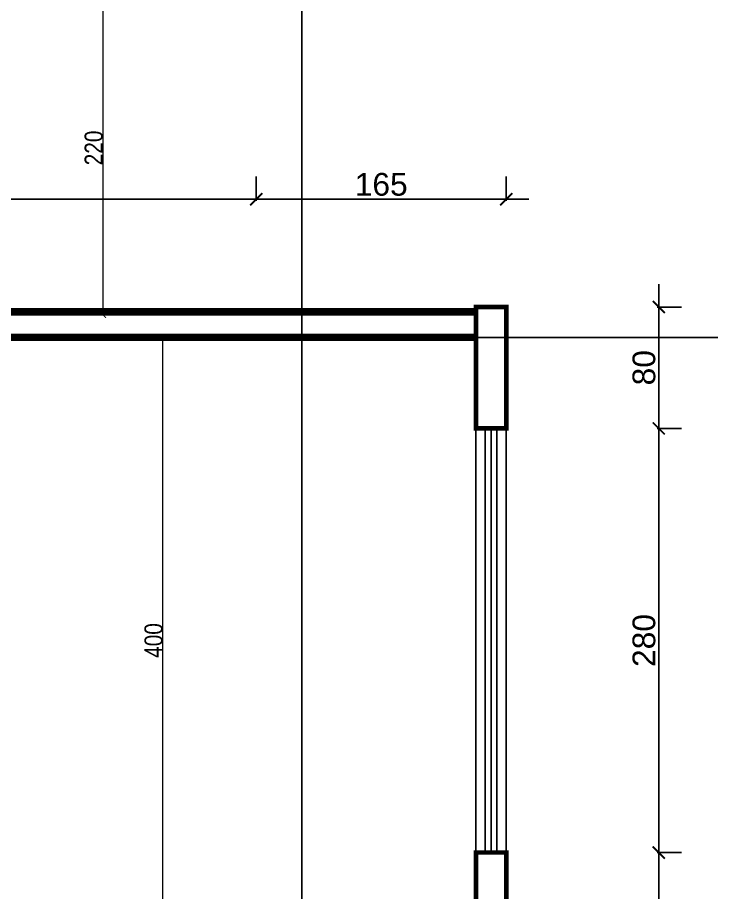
# Model space of a CAD drawing. Extents: x 250879 to 348495, y -51522 to -9360.
# Drawn here: x 303463 to 303921, y -20659 to -20082 of the extents above; entities that cross this region are included whole.
import ezdxf

# ---------------------------------------------------------------- set-up
doc = ezdxf.new("R2010")
doc.units = 0
doc.layers.get('0').update_dxf_attribs({"linetype": 'CONTINUOUS'})
doc.layers.get('DEFPOINTS').update_dxf_attribs({"color": 9, "linetype": 'CONTINUOUS'})
for name, color, linetype in [('AXIS', 1, 'CONTINUOUS'), ('FURNITURE', 4, 'CONTINUOUS'), ('WALL', 7, 'CONTINUOUS'), ('WALL1', 2, 'CONTINUOUS')]:
    doc.layers.add(name, color=color, linetype=linetype)
doc.layers.add('dimention', color=151, linetype='CONTINUOUS', lineweight=13)
doc.styles.get("Standard").update_dxf_attribs({"font": 'sanss___.ttf', "height": 15})
doc.styles.add('yon', font='ARIALN.TTF')
doc.dimstyles.new('CM', dxfattribs={"dimscale": 0, "dimtxt": 12, "dimasz": 0.4, "dimexe": 50, "dimexo": 1000, "dimgap": 0.03, "dimtad": 1, "dimdec": 0, "dimzin": 0, "dimdsep": 46, "dimtxsty": 'yon', "dimblk": 'Ar thick3', "dimcen": 3, "dimdle": 8, "dimse1": 1, "dimse2": 1, "dimclrd": 8, "dimclre": 8, "dimclrt": 30, "dimadec": 0, "dimazin": 0, "dimtfac": 1, "dimtdec": 0, "dimtix": 1, "dimtmove": 1, "dimatfit": 3, "dimfxl": 50, "dimtolj": 1, "dimtzin": 0, "dimlwd": 9, "dimarcsym": 0})
doc.dimstyles.new('STANDARD$0', dxfattribs={"dimscale": 0, "dimtxt": 12, "dimasz": 8, "dimexe": 15, "dimexo": 0.0625, "dimgap": 2, "dimtad": 1, "dimdec": 0, "dimzin": 0, "dimdsep": 46, "dimtxsty": 'Standard', "dimblk1": 'ARCHTICK', "dimblk2": 'ARCHTICK', "dimsah": 1, "dimcen": 0.09, "dimdle": 15, "dimclrd": 3, "dimclre": 3, "dimclrt": 3, "dimazin": 0, "dimtfac": 1, "dimtdec": 0, "dimtofl": 0, "dimtmove": 1, "dimatfit": 3, "dimldrblk": 'ARCHTICK', "dimfxl": 1.0455, "dimfxlon": 1, "dimtolj": 1, "dimtzin": 0, "dimarcsym": 0})

# ---------------------------------------------------------------- blocks, each defined once
blk = doc.blocks.new('AXISG')
at = {"layer": 'AXIS'}
blk.add_line((305609.19, -20292.83), (307936.9, -20292.83), dxfattribs=at)
blk = doc.blocks.new('_ARCHTICK')
at = {"color": 0, "linetype": 'ByBlock', "const_width": 0.15}
blk.add_lwpolyline([(-0.5, -0.5), (0.5, 0.5)], dxfattribs=at)
blk = doc.blocks.new('*D529')
at = {"layer": 'DEFPOINTS', "color": 0, "linetype": 'Continuous', "transparency": 16777216}
for p in [(303785.63, -20632.83), (303886.37, -20632.83), (303779.45, -20752.83)]:
    blk.add_point(p, dxfattribs=at)
at = {"layer": 'WALL', "color": 3, "linetype": 'Continuous', "lineweight": -2, "transparency": 16777216}
for p, q in [((303886.37, -20767.83), (303886.37, -20617.83)), ((303885.32, -20632.83), (303901.37, -20632.83)), ((303885.32, -20752.83), (303901.37, -20752.83))]:
    blk.add_line(p, q, dxfattribs=at)
at = {"layer": 'WALL', "color": 3, "linetype": 'Continuous', "lineweight": -2, "transparency": 16777216, "xscale": 8, "yscale": 8, "zscale": 8}
for p, rotation in [((303886.37, -20632.83), 90), ((303886.37, -20752.83), 270)]:
    blk.add_blockref('_ARCHTICK', p, dxfattribs=dict(at, rotation=rotation))
at = {"layer": 'WALL', "color": 3, "linetype": 'Continuous', "transparency": 16777216, "insert": (303876.64, -20692.83), "char_height": 15, "attachment_point": 5, "rotation": 90}
blk.add_mtext('\\A1;120', dxfattribs=at)
blk = doc.blocks.new('*D530')
at = {"layer": 'DEFPOINTS', "color": 0, "linetype": 'Continuous', "transparency": 16777216}
for p in [(303785.63, -20352.83), (303886.37, -20352.83), (303785.63, -20632.83)]:
    blk.add_point(p, dxfattribs=at)
at = {"layer": 'WALL', "color": 3, "linetype": 'Continuous', "lineweight": -2, "transparency": 16777216}
for p, q in [((303886.37, -20647.83), (303886.37, -20337.83)), ((303885.32, -20352.83), (303901.37, -20352.83)), ((303885.32, -20632.83), (303901.37, -20632.83))]:
    blk.add_line(p, q, dxfattribs=at)
at = {"layer": 'WALL', "color": 3, "linetype": 'Continuous', "lineweight": -2, "transparency": 16777216, "xscale": 8, "yscale": 8, "zscale": 8}
for p, rotation in [((303886.37, -20352.83), 90), ((303886.37, -20632.83), 270)]:
    blk.add_blockref('_ARCHTICK', p, dxfattribs=dict(at, rotation=rotation))
at = {"layer": 'WALL', "color": 3, "linetype": 'Continuous', "transparency": 16777216, "insert": (303876.64, -20492.83), "char_height": 15, "attachment_point": 5, "rotation": 90}
blk.add_mtext('\\A1;280', dxfattribs=at)
blk = doc.blocks.new('*D531')
at = {"layer": 'DEFPOINTS', "color": 0, "linetype": 'Continuous', "transparency": 16777216}
for p in [(303785.63, -20272.67), (303886.37, -20272.67), (303785.63, -20352.83)]:
    blk.add_point(p, dxfattribs=at)
at = {"layer": 'WALL', "color": 3, "linetype": 'Continuous', "lineweight": -2, "transparency": 16777216}
for p, q in [((303886.37, -20367.83), (303886.37, -20257.67)), ((303885.32, -20272.67), (303901.37, -20272.67)), ((303885.32, -20352.83), (303901.37, -20352.83))]:
    blk.add_line(p, q, dxfattribs=at)
at = {"layer": 'WALL', "color": 3, "linetype": 'Continuous', "lineweight": -2, "transparency": 16777216, "xscale": 8, "yscale": 8, "zscale": 8}
for p, rotation in [((303886.37, -20272.67), 90), ((303886.37, -20352.83), 270)]:
    blk.add_blockref('_ARCHTICK', p, dxfattribs=dict(at, rotation=rotation))
at = {"layer": 'WALL', "color": 3, "linetype": 'Continuous', "transparency": 16777216, "insert": (303876.64, -20312.75), "char_height": 15, "attachment_point": 5, "rotation": 90}
blk.add_mtext('\\A1;80', dxfattribs=at)
blk = doc.blocks.new('*D537')
at = {"layer": 'DEFPOINTS', "color": 0, "linetype": 'Continuous', "transparency": 16777216}
for p in [(303620.5, -20201.51), (303220.81, -20207.73), (303620.5, -20275.94)]:
    blk.add_point(p, dxfattribs=at)
at = {"layer": 'WALL', "color": 3, "linetype": 'Continuous', "lineweight": -2, "transparency": 16777216}
for p, q in [((303220.81, -20202.55), (303220.81, -20186.51)), ((303620.5, -20202.55), (303620.5, -20186.51)), ((303205.81, -20201.51), (303635.5, -20201.51))]:
    blk.add_line(p, q, dxfattribs=at)
at = {"layer": 'WALL', "color": 3, "linetype": 'Continuous', "lineweight": -2, "transparency": 16777216, "xscale": 8, "yscale": 8, "zscale": 8, "rotation": 180}
blk.add_blockref('_ARCHTICK', (303220.81, -20201.51), dxfattribs=at)
at = {"layer": 'WALL', "color": 3, "linetype": 'Continuous', "lineweight": -2, "transparency": 16777216, "xscale": 8, "yscale": 8, "zscale": 8}
blk.add_blockref('_ARCHTICK', (303620.5, -20201.51), dxfattribs=at)
at = {"layer": 'WALL', "color": 3, "linetype": 'Continuous', "transparency": 16777216, "insert": (303420.65, -20191.78), "char_height": 15, "attachment_point": 5}
blk.add_mtext('\\A1;400', dxfattribs=at)
blk = doc.blocks.new('*D538')
at = {"layer": 'DEFPOINTS', "color": 0, "linetype": 'Continuous', "transparency": 16777216}
for p in [(303785.63, -20201.51), (303620.5, -20275.94), (303785.63, -20272.67)]:
    blk.add_point(p, dxfattribs=at)
at = {"layer": 'WALL', "color": 3, "linetype": 'Continuous', "lineweight": -2, "transparency": 16777216}
for p, q in [((303620.5, -20202.55), (303620.5, -20186.51)), ((303785.63, -20202.55), (303785.63, -20186.51)), ((303605.5, -20201.51), (303800.63, -20201.51))]:
    blk.add_line(p, q, dxfattribs=at)
at = {"layer": 'WALL', "color": 3, "linetype": 'Continuous', "lineweight": -2, "transparency": 16777216, "xscale": 8, "yscale": 8, "zscale": 8, "rotation": 180}
blk.add_blockref('_ARCHTICK', (303620.5, -20201.51), dxfattribs=at)
at = {"layer": 'WALL', "color": 3, "linetype": 'Continuous', "lineweight": -2, "transparency": 16777216, "xscale": 8, "yscale": 8, "zscale": 8}
blk.add_blockref('_ARCHTICK', (303785.63, -20201.51), dxfattribs=at)
at = {"layer": 'WALL', "color": 3, "linetype": 'Continuous', "transparency": 16777216, "insert": (303703.06, -20191.77), "char_height": 15, "attachment_point": 5}
blk.add_mtext('\\A1;165', dxfattribs=at)
blk = doc.blocks.new('Ar thick3')
at = {"layer": 'dimention'}
blk.add_line((0, 16.2), (0, -16.2), dxfattribs=at)
at = {"layer": 'dimention', "const_width": 1.5}
blk.add_lwpolyline([(-5, -5.1), (5, 4.9)], dxfattribs=at)
blk = doc.blocks.new('*D1527')
at = {"layer": 'DEFPOINTS', "color": 0, "linetype": 'Continuous', "transparency": 16777216}
for p in [(303526.35, -20292.83), (303558.94, -20292.83), (303558.94, -20692.83)]:
    blk.add_point(p, dxfattribs=at)
at = {"layer": 'WALL', "color": 8, "linetype": 'Continuous', "lineweight": 9, "transparency": 16777216}
blk.add_line((303558.94, -20692.43), (303558.94, -20293.23), dxfattribs=at)
at = {"layer": 'WALL', "color": 8, "linetype": 'Continuous', "lineweight": 9, "transparency": 16777216, "xscale": 0.4, "yscale": 0.4, "zscale": 0.4}
for p, rotation in [((303558.94, -20292.83), 90), ((303558.94, -20692.83), 270)]:
    blk.add_blockref('Ar thick3', p, dxfattribs=dict(at, rotation=rotation))
at = {"layer": 'WALL', "color": 30, "linetype": 'Continuous', "transparency": 16777216, "insert": (303552.78, -20492.83), "char_height": 12, "attachment_point": 5, "rotation": 90, "style": 'yon'}
blk.add_mtext('\\A1;400', dxfattribs=at)
blk = doc.blocks.new('*D1602')
at = {"layer": 'DEFPOINTS', "color": 0, "linetype": 'Continuous', "transparency": 16777216}
for p in [(303519.39, -20057.5), (303552.45, -20057.5), (303552.45, -20277.81)]:
    blk.add_point(p, dxfattribs=at)
at = {"layer": 'WALL', "color": 8, "linetype": 'Continuous', "lineweight": 9, "transparency": 16777216}
blk.add_line((303519.39, -20277.41), (303519.39, -20057.9), dxfattribs=at)
at = {"layer": 'WALL', "color": 8, "linetype": 'Continuous', "lineweight": 9, "transparency": 16777216, "xscale": 0.4, "yscale": 0.4, "zscale": 0.4}
for p, rotation in [((303519.39, -20057.5), 90), ((303519.39, -20277.81), 270)]:
    blk.add_blockref('Ar thick3', p, dxfattribs=dict(at, rotation=rotation))
at = {"layer": 'WALL', "color": 30, "linetype": 'Continuous', "transparency": 16777216, "insert": (303513.24, -20167.66), "char_height": 12, "attachment_point": 5, "rotation": 90, "style": 'yon'}
blk.add_mtext('\\A1;220', dxfattribs=at)

msp = doc.modelspace()

# ---------------------------------------------------------------- linework, layer by layer
at = {"layer": 'AXIS'}
for p, q in [((303650.62506, -19501.49474), (303650.62506, -23524.12587)), ((302014.98417, -20292.83296), (304111.36989, -20292.83296))]:
    msp.add_line(p, q, dxfattribs=at)
at = {"layer": 'FURNITURE', "ltscale": 3}
for points in [[(303765.62506, -20352.83296), (303785.62506, -20352.83296), (303785.62506, -20632.83296), (303765.62506, -20632.83296)], [(303779.454, -20632.83296), (303771.79612, -20632.83296), (303771.79612, -20352.83296), (303779.454, -20352.83296)]]:
    msp.add_lwpolyline(points, close=True, dxfattribs=at)
at = {"layer": 'WALL', "linetype": 'Continuous', "ltscale": 3, "const_width": 5}
for points in [[(303240.14818, -20275.77669), (303765.62506, -20275.77669)], [(303620.49928, -20275.94128), (303765.62506, -20275.94128)], [(303240.14818, -20292.66838), (303765.62506, -20292.66838)]]:
    msp.add_lwpolyline(points, dxfattribs=at)
at = {"layer": 'WALL', "linetype": 'Continuous', "const_width": 3}
for points in [[(303785.62506, -20292.83296), (303785.62506, -20272.66838), (303765.62506, -20272.66838), (303765.62506, -20292.83296), (303765.62506, -20352.83296), (303785.62506, -20352.83296), (303785.62506, -20292.83296)], [(303785.62506, -20692.83296), (303785.62506, -20632.83296), (303765.62506, -20632.83296), (303765.62506, -20692.83296), (303765.62506, -20752.83296), (303785.62506, -20752.83296), (303785.62506, -20692.83296)]]:
    msp.add_lwpolyline(points, dxfattribs=at)
at = {"layer": 'WALL', "linetype": 'Continuous'}
for points in [[(303765.62506, -20272.66838), (303785.62506, -20272.66838), (303785.62506, -20352.83296), (303765.62506, -20352.83296)], [(303765.62506, -20632.83296), (303785.62506, -20632.83296), (303785.62506, -20752.83296), (303765.62506, -20752.83296)]]:
    msp.add_lwpolyline(points, close=True, dxfattribs=at)
at = {"layer": 'WALL1'}
msp.add_line((303775.62506, -20352.83296), (303775.62506, -20632.83296), dxfattribs=at)

# ---------------------------------------------------------------- block references
at = {"layer": 'WALL', "linetype": 'Continuous'}
msp.add_blockref('AXISG', (-3825.53138, 0), dxfattribs=at)

# ---------------------------------------------------------------- dimensions: what is measured, and where the dimension line sits
for base, p1, p2, dimstyle, picture, middle in [((303519.39272, -20057.50379), (303552.44688, -20277.81129), (303552.44688, -20057.50379), 'CM', '*D1602', (303513.23584, -20167.65754)), ((303886.36577, -20272.66838), (303785.62506, -20352.83296), (303785.62506, -20272.66838), 'STANDARD$0', '*D531', (303876.63943, -20312.75067)), ((303558.93597, -20292.83296), (303558.93597, -20692.83296), (303526.35052, -20292.83296), 'CM', '*D1527', (303552.77909, -20492.83296)), ((303886.36577, -20352.83296), (303785.62506, -20632.83296), (303785.62506, -20352.83296), 'STANDARD$0', '*D530', (303876.63943, -20492.83296)), ((303886.36577, -20632.83296), (303779.454, -20752.83296), (303785.62506, -20632.83296), 'STANDARD$0', '*D529', (303876.63943, -20692.83296))]:
    dim = msp.add_linear_dim(base=base, p1=p1, p2=p2, angle=90, dimstyle=dimstyle, override={"dimscale": 1}, dxfattribs=at)
    dim.commit()
    dim.dimension.update_dxf_attribs({"geometry": picture, "text_midpoint": middle})
for base, p1, p2, picture, middle in [((303620.49928, -20201.50808), (303220.80653, -20207.72759), (303620.49928, -20275.94128), '*D537', (303420.6529, -20191.78175)), ((303785.62506, -20201.50808), (303620.49928, -20275.94128), (303785.62506, -20272.66838), '*D538', (303703.06217, -20191.77146))]:
    dim = msp.add_linear_dim(base=base, p1=p1, p2=p2, dimstyle='STANDARD$0', override={"dimscale": 1}, dxfattribs=at)
    dim.commit()
    dim.dimension.update_dxf_attribs({"geometry": picture, "text_midpoint": middle})

doc.saveas('drawing.dxf')
